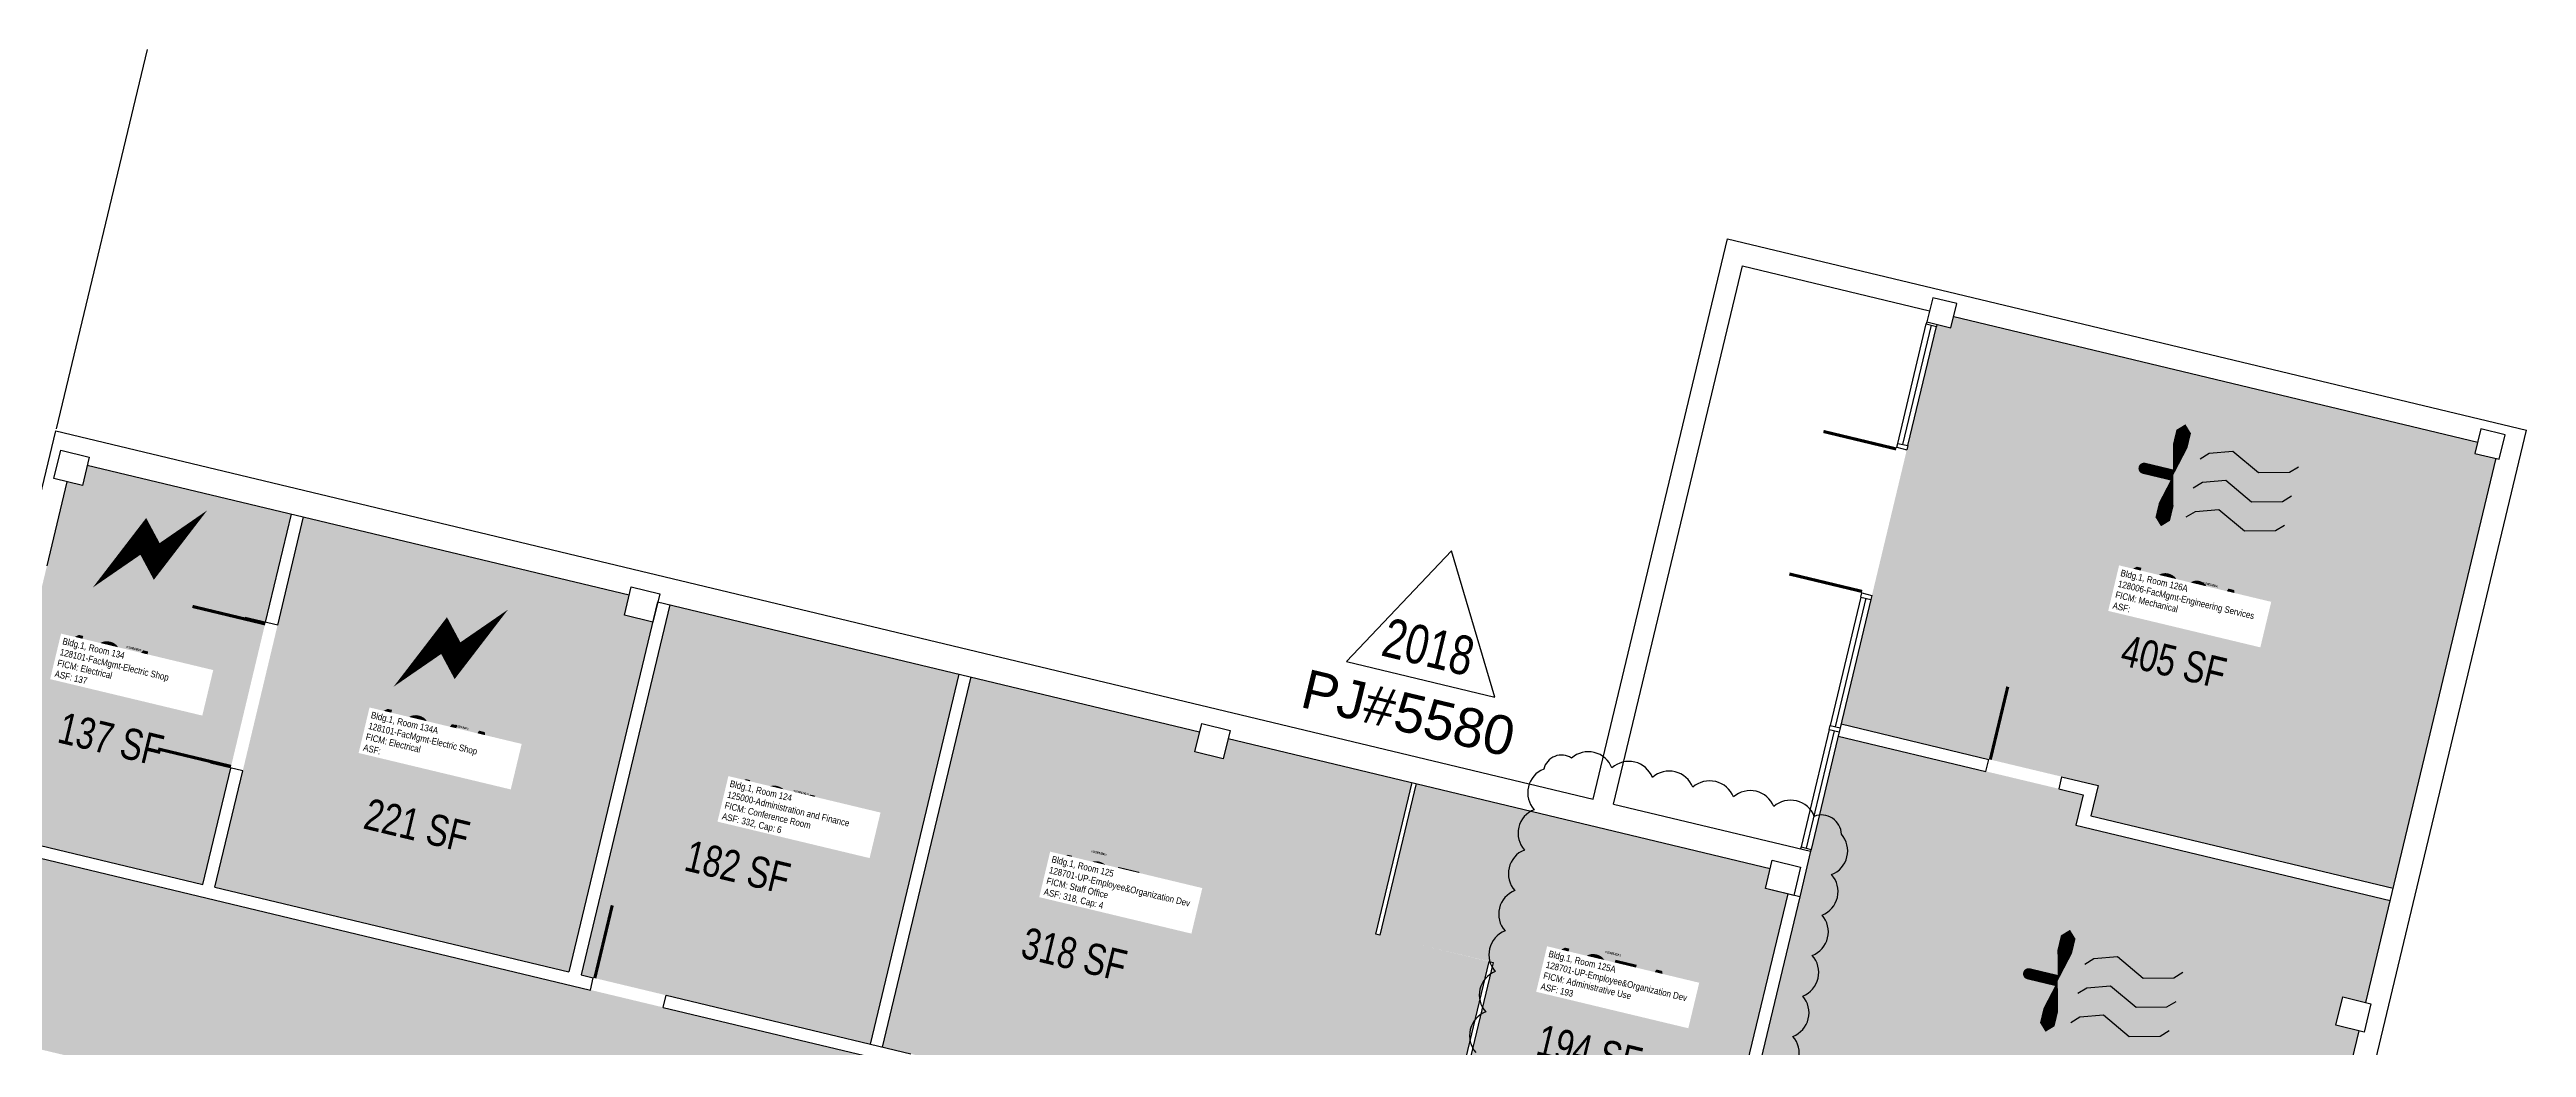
# Model space of a CAD drawing. Header units: inches. Extents: x 69220657 to 69222623, y 27675098 to 27677504.
# Drawn here: x 69221432 to 69222623, y 27677024 to 27677504 of the extents above; entities that cross this region are included whole.
import ezdxf
from ezdxf.enums import TextEntityAlignment as Align

# ---------------------------------------------------------------- set-up
doc = ezdxf.new("R2010")
doc.units = ezdxf.units.IN
doc.header["$LTSCALE"] = 100
doc.header["$MEASUREMENT"] = 0
doc.layers.get('0').update_dxf_attribs({"linetype": 'CONTINUOUS'})
for name, color, linetype in [('A-DOOR', 2, 'CONTINUOUS'), ('A-FLOR', 3, 'CONTINUOUS'), ('A-GLAZ', 1, 'CONTINUOUS'), ('A-IDEN-ICON', 4, 'CONTINUOUS'), ('A-IDEN-RNUM', 7, 'CONTINUOUS'), ('A-IDEN-SNUM', 4, 'CONTINUOUS'), ('A-IDEN-VNUM', 4, 'CONTINUOUS'), ('A-SITE', 3, 'CONTINUOUS'), ('A-WALL', 5, 'CONTINUOUS'), ('AREA-TEXT', 3, 'CONTINUOUS'), ('Rooms-Category-Color', 7, 'CONTINUOUS'), ('Rooms-College-Color', 7, 'CONTINUOUS'), ('Rooms-Department-Color', 7, 'CONTINUOUS'), ('Rooms-Division-Color', 7, 'CONTINUOUS'), ('Rooms-Information', 7, 'CONTINUOUS')]:
    doc.layers.add(name, color=color, linetype=linetype)
doc.layers.add('A-REV', color=1, linetype='CONTINUOUS', true_color=0xff0000)
doc.styles.add('Arial', font='arial.ttf')
doc.styles.add('CP_AREA', font='arial.ttf', dxfattribs={"height": 15})
doc.styles.add('CP_ROOMSNUMBER', font='arial.ttf', dxfattribs={"height": 1})
doc.styles.add('CP_ROOMVNUMBER', font='arial.ttf', dxfattribs={"width": 0.85, "height": 0.075})

# ---------------------------------------------------------------- blocks, each defined once
blk = doc.blocks.new('CPELECT')
blk.add_lwpolyline([(0.0623, 0.0629, 0, 0.03, 0), (0.0105, -0.0168, 0.03, 0.03, 0), (-0.0105, 0.0068, 0.03, 0, 0), (-0.0623, -0.0729, 0.03, 0, 0)], format="xyseb")
blk = doc.blocks.new('CPMECH')
for p, q in [((0.005, 0.025), (0.015, 0.035)), ((0.015, 0.035), (0.045, 0.045)), ((0.045, 0.045), (0.085, 0.025)), ((0.085, 0.025), (0.125, 0.035)), ((0.125, 0.035), (0.135, 0.045)), ((0.015, -0.005), (0.045, 0.005)), ((0.045, 0.005), (0.085, -0.015)), ((0.125, -0.005), (0.135, 0.005)), ((0.005, -0.015), (0.015, -0.005)), ((0.085, -0.015), (0.125, -0.005)), ((0.005, -0.055), (0.015, -0.045)), ((0.015, -0.045), (0.045, -0.035)), ((0.045, -0.035), (0.085, -0.055)), ((0.085, -0.055), (0.125, -0.045)), ((0.125, -0.045), (0.135, -0.035))]:
    blk.add_line(p, q)
for points in [[(-0.025, -0.005, 0, 0.02, 0), (-0.025, 0.035, 0.02, 0.02, 0), (-0.025, 0.055, 0.02, 0, 0), (-0.025, 0.065, 0, 0, 0)], [(-0.025, -0.005, 0, 0.02, 0), (-0.025, -0.045, 0.02, 0.02, 0), (-0.025, -0.065, 0.02, 0, 0), (-0.025, -0.075, 0, 0, 0)]]:
    blk.add_lwpolyline(points, format="xyseb")
at = {"const_width": 0.0075}
blk.add_lwpolyline([(-0.0682, -0.0069, 1), (-0.0618, -0.0031, 1)], format="xyb", close=True, dxfattribs=at)
at = {"const_width": 0.015}
blk.add_lwpolyline([(-0.025, -0.005), (-0.065, -0.005)], dxfattribs=at)
blk = doc.blocks.new('ProjectRev')
at = {"transparency": 16777216}
blk.add_lwpolyline([(0, 0.122), (-0.1221, -0.0895), (0.1221, -0.0895)], close=True, dxfattribs=at)
at = {"transparency": 16777216, "insert": (-0.1798, -0.1151), "char_height": 0.0625, "width": 0.24749, "attachment_point": 1, "style": 'Arial'}
blk.add_mtext('PJ#', dxfattribs=at)
at = {"transparency": 16777216, "style": 'Arial', "width": 0.75}
blk.add_attdef('YEAR', text='', height=18.75, dxfattribs=at).set_placement((0, 0), align=Align.MIDDLE_CENTER)
at = {"transparency": 16777216, "style": 'Arial'}
blk.add_attdef('PROJECT', text='', height=18.75, dxfattribs=at).set_placement((-0.0276, -0.1151), align=Align.TOP_LEFT)

msp = doc.modelspace()

# ---------------------------------------------------------------- hatches: boundary and pattern name
at = {"layer": 'Rooms-Category-Color', "true_color": 0xadadad}
for points in [[(69222347.8, 27677375.2), (69222599.7, 27677314.9), (69222598.4, 27677309.5), (69222608.6, 27677307.1), (69222559.1, 27677100.4), (69222413.7, 27677135.3), (69222417.2, 27677149.9), (69222293.7, 27677179.4), (69222339.7, 27677371.5), (69222346.5, 27677369.9)], [(69221450.4, 27677303.8), (69221548.6, 27677280.3), (69221506.1, 27677102.3), (69221400.5, 27677127.6), (69221440.8, 27677295.8), (69221448.1, 27677294.1)], [(69221554.4, 27677278.8), (69221711, 27677241.4), (69221708.7, 27677231.7), (69221722.3, 27677228.4), (69221682.1, 27677060.2), (69221511.9, 27677100.9)], [(69222292.2, 27677173.6), (69222409.9, 27677145.5), (69222406.4, 27677130.9), (69222557.6, 27677094.7), (69222545.9, 27677045.6), (69222534.7, 27677048.3), (69222531.5, 27677034.7), (69222542.6, 27677032), (69222502.4, 27676863.7), (69222233.5, 27676928.1)], [(69221299.1, 27677145.2), (69221314.4, 27677141.6), (69221315, 27677144), (69221388.9, 27677126.3), (69221388.3, 27677123.9), (69221399, 27677121.3), (69221399.2, 27677121.8), (69222501, 27676857.8), (69222480.2, 27676771.2), (69222349.4, 27676802.6), (69222343.8, 27676779.2), (69222246.6, 27676802.5), (69222252.2, 27676825.9), (69222100.5, 27676862.2), (69221371, 27677036.6), (69221278.4, 27677058.8)]]:
    msp.add_hatch(color=253, dxfattribs=at).paths.add_polyline_path(points)
at = {"layer": 'Rooms-Category-Color', "true_color": 0xfa9ba3}
for points in [[(69221826.9, 27677025.5), (69221687.9, 27677058.8), (69221730.6, 27677236.7), (69221869.6, 27677203.4), (69221848.2, 27677114.4)], [(69222087.5, 27677151.2), (69221999, 27677172.4), (69221996.6, 27677162.7), (69221983, 27677166), (69221985.3, 27677175.7), (69221875.3, 27677202.1), (69221832.6, 27677024.1), (69222099.3, 27676960.2), (69222124.4, 27677065.2), (69222070, 27677078.3)]]:
    msp.add_hatch(color=241, dxfattribs=at).paths.add_polyline_path(points)
at = {"layer": 'Rooms-Category-Color', "true_color": 0xfbafa2}
msp.add_hatch(color=21, dxfattribs=at).paths.add_polyline_path([(69222089.4, 27677150.8), (69222259.6, 27677110), (69222257.3, 27677100.3), (69222268, 27677097.7), (69222227.6, 27676929.5), (69222101.2, 27676959.7), (69222126.4, 27677064.8), (69222071.9, 27677077.8)])
at = {"layer": 'Rooms-College-Color', "true_color": 0xadadad}
for points in [[(69222347.8, 27677375.2), (69222599.7, 27677314.9), (69222598.4, 27677309.5), (69222608.6, 27677307.1), (69222559.1, 27677100.4), (69222413.7, 27677135.3), (69222417.2, 27677149.9), (69222293.7, 27677179.4), (69222339.7, 27677371.5), (69222346.5, 27677369.9)], [(69221554.4, 27677278.8), (69221711, 27677241.4), (69221708.7, 27677231.7), (69221722.3, 27677228.4), (69221682.1, 27677060.2), (69221511.9, 27677100.9)], [(69222292.2, 27677173.6), (69222409.9, 27677145.5), (69222406.4, 27677130.9), (69222557.6, 27677094.7), (69222545.9, 27677045.6), (69222534.7, 27677048.3), (69222531.5, 27677034.7), (69222542.6, 27677032), (69222502.4, 27676863.7), (69222233.5, 27676928.1)], [(69221299.1, 27677145.2), (69221314.4, 27677141.6), (69221315, 27677144), (69221388.9, 27677126.3), (69221388.3, 27677123.9), (69221399, 27677121.3), (69221399.2, 27677121.8), (69222501, 27676857.8), (69222480.2, 27676771.2), (69222349.4, 27676802.6), (69222343.8, 27676779.2), (69222246.6, 27676802.5), (69222252.2, 27676825.9), (69222100.5, 27676862.2), (69221371, 27677036.6), (69221278.4, 27677058.8)]]:
    msp.add_hatch(color=253, dxfattribs=at).paths.add_polyline_path(points)
at = {"layer": 'Rooms-College-Color', "true_color": 0x80bc67}
for points in [[(69221450.4, 27677303.8), (69221548.6, 27677280.3), (69221506.1, 27677102.3), (69221400.5, 27677127.6), (69221440.8, 27677295.8), (69221448.1, 27677294.1)], [(69221826.9, 27677025.5), (69221687.9, 27677058.8), (69221730.6, 27677236.7), (69221869.6, 27677203.4), (69221848.2, 27677114.4)], [(69222087.5, 27677151.2), (69221999, 27677172.4), (69221996.6, 27677162.7), (69221983, 27677166), (69221985.3, 27677175.7), (69221875.3, 27677202.1), (69221832.6, 27677024.1), (69222099.3, 27676960.2), (69222124.4, 27677065.2), (69222070, 27677078.3)], [(69222089.4, 27677150.8), (69222259.6, 27677110), (69222257.3, 27677100.3), (69222268, 27677097.7), (69222227.6, 27676929.5), (69222101.2, 27676959.7), (69222126.4, 27677064.8), (69222071.9, 27677077.8)]]:
    msp.add_hatch(color=83, dxfattribs=at).paths.add_polyline_path(points)
at = {"layer": 'Rooms-Department-Color', "true_color": 0xacacac}
for points in [[(69222347.8, 27677375.2), (69222599.7, 27677314.9), (69222598.4, 27677309.5), (69222608.6, 27677307.1), (69222559.1, 27677100.4), (69222413.7, 27677135.3), (69222417.2, 27677149.9), (69222293.7, 27677179.4), (69222339.7, 27677371.5), (69222346.5, 27677369.9)], [(69221450.4, 27677303.8), (69221548.6, 27677280.3), (69221506.1, 27677102.3), (69221400.5, 27677127.6), (69221440.8, 27677295.8), (69221448.1, 27677294.1)], [(69221554.4, 27677278.8), (69221711, 27677241.4), (69221708.7, 27677231.7), (69221722.3, 27677228.4), (69221682.1, 27677060.2), (69221511.9, 27677100.9)], [(69222292.2, 27677173.6), (69222409.9, 27677145.5), (69222406.4, 27677130.9), (69222557.6, 27677094.7), (69222545.9, 27677045.6), (69222534.7, 27677048.3), (69222531.5, 27677034.7), (69222542.6, 27677032), (69222502.4, 27676863.7), (69222233.5, 27676928.1)], [(69221299.1, 27677145.2), (69221314.4, 27677141.6), (69221315, 27677144), (69221388.9, 27677126.3), (69221388.3, 27677123.9), (69221399, 27677121.3), (69221399.2, 27677121.8), (69222501, 27676857.8), (69222480.2, 27676771.2), (69222349.4, 27676802.6), (69222343.8, 27676779.2), (69222246.6, 27676802.5), (69222252.2, 27676825.9), (69222100.5, 27676862.2), (69221371, 27677036.6), (69221278.4, 27677058.8)]]:
    msp.add_hatch(color=253, dxfattribs=at).paths.add_polyline_path(points)
at = {"layer": 'Rooms-Department-Color', "true_color": 0x80bc67}
msp.add_hatch(color=83, dxfattribs=at).paths.add_polyline_path([(69221826.9, 27677025.5), (69221687.9, 27677058.8), (69221730.6, 27677236.7), (69221869.6, 27677203.4), (69221848.2, 27677114.4)])
at = {"layer": 'Rooms-Department-Color', "true_color": 0xdfff7f}
for points in [[(69222087.5, 27677151.2), (69221999, 27677172.4), (69221996.6, 27677162.7), (69221983, 27677166), (69221985.3, 27677175.7), (69221875.3, 27677202.1), (69221832.6, 27677024.1), (69222099.3, 27676960.2), (69222124.4, 27677065.2), (69222070, 27677078.3)], [(69222089.4, 27677150.8), (69222259.6, 27677110), (69222257.3, 27677100.3), (69222268, 27677097.7), (69222227.6, 27676929.5), (69222101.2, 27676959.7), (69222126.4, 27677064.8), (69222071.9, 27677077.8)]]:
    msp.add_hatch(color=61, dxfattribs=at).paths.add_polyline_path(points)
at = {"layer": 'Rooms-Division-Color', "true_color": 0xadadad}
for points in [[(69222347.8, 27677375.2), (69222599.7, 27677314.9), (69222598.4, 27677309.5), (69222608.6, 27677307.1), (69222559.1, 27677100.4), (69222413.7, 27677135.3), (69222417.2, 27677149.9), (69222293.7, 27677179.4), (69222339.7, 27677371.5), (69222346.5, 27677369.9)], [(69221450.4, 27677303.8), (69221548.6, 27677280.3), (69221506.1, 27677102.3), (69221400.5, 27677127.6), (69221440.8, 27677295.8), (69221448.1, 27677294.1)], [(69221554.4, 27677278.8), (69221711, 27677241.4), (69221708.7, 27677231.7), (69221722.3, 27677228.4), (69221682.1, 27677060.2), (69221511.9, 27677100.9)], [(69222292.2, 27677173.6), (69222409.9, 27677145.5), (69222406.4, 27677130.9), (69222557.6, 27677094.7), (69222545.9, 27677045.6), (69222534.7, 27677048.3), (69222531.5, 27677034.7), (69222542.6, 27677032), (69222502.4, 27676863.7), (69222233.5, 27676928.1)], [(69221299.1, 27677145.2), (69221314.4, 27677141.6), (69221315, 27677144), (69221388.9, 27677126.3), (69221388.3, 27677123.9), (69221399, 27677121.3), (69221399.2, 27677121.8), (69222501, 27676857.8), (69222480.2, 27676771.2), (69222349.4, 27676802.6), (69222343.8, 27676779.2), (69222246.6, 27676802.5), (69222252.2, 27676825.9), (69222100.5, 27676862.2), (69221371, 27677036.6), (69221278.4, 27677058.8)]]:
    msp.add_hatch(color=253, dxfattribs=at).paths.add_polyline_path(points)
at = {"layer": 'Rooms-Division-Color', "true_color": 0x80bc67}
msp.add_hatch(color=83, dxfattribs=at).paths.add_polyline_path([(69221826.9, 27677025.5), (69221687.9, 27677058.8), (69221730.6, 27677236.7), (69221869.6, 27677203.4), (69221848.2, 27677114.4)])
at = {"layer": 'Rooms-Division-Color', "true_color": 0xdfff7f}
for points in [[(69222087.5, 27677151.2), (69221999, 27677172.4), (69221996.6, 27677162.7), (69221983, 27677166), (69221985.3, 27677175.7), (69221875.3, 27677202.1), (69221832.6, 27677024.1), (69222099.3, 27676960.2), (69222124.4, 27677065.2), (69222070, 27677078.3)], [(69222089.4, 27677150.8), (69222259.6, 27677110), (69222257.3, 27677100.3), (69222268, 27677097.7), (69222227.6, 27676929.5), (69222101.2, 27676959.7), (69222126.4, 27677064.8), (69222071.9, 27677077.8)]]:
    msp.add_hatch(color=61, dxfattribs=at).paths.add_polyline_path(points)

# ---------------------------------------------------------------- linework, layer by layer
at = {"layer": 'A-DOOR'}
for points in [[(69222320.2, 27677311.6, 1.5, 1.5, 0), (69222285.2, 27677320, 0, 0, 0), (69222285.1, 27677319.3, 0, 0, 0.414214), (69222313.5, 27677277, 0, 0, 0.414214)], [(69222303.8, 27677243.1, 1.5, 1.5, 0), (69222268.8, 27677251.5, 0, 0, 0), (69222269, 27677252.2, 0, 0, -0.414214), (69222313.5, 27677277, 0, 0, -0.414214)], [(69221536.1, 27677227.5, 1.5, 1.5, 0), (69221501.1, 27677235.9, 0, 0, 0), (69221500.9, 27677235.2, 0, 0, 0.414214), (69221529.3, 27677192.9, 0, 0, 0.414214)], [(69221519.6, 27677159, 1.5, 1.5, 0), (69221484.6, 27677167.4, 0, 0, 0), (69221484.8, 27677168.1, 0, 0, -0.414214), (69221529.3, 27677192.9, 0, 0, -0.414214)], [(69222365.4, 27677162.3, 1.5, 1.5, 0), (69222373.8, 27677197.3, 0, 0, 0), (69222374.5, 27677197.1, 0, 0, -0.414214), (69222399.4, 27677152.6, 0, 0, -0.414214)], [(69221694.5, 27677057.2, 1.5, 1.5, 0), (69221702.9, 27677092.2, 0, 0, 0), (69221703.6, 27677092, 0, 0, -0.414214), (69221728.4, 27677047.5, 0, 0, -0.414214)]]:
    msp.add_lwpolyline(points, format="xyseb", dxfattribs=at)
at = {"layer": 'A-FLOR'}
for points in [[(69222089.4, 27677150.8), (69222071.9, 27677077.8), (69222070, 27677078.3), (69222087.5, 27677151.2)], [(69222099.3, 27676960.2), (69222124.4, 27677065.2), (69222126.4, 27677064.8), (69222101.2, 27676959.7)]]:
    msp.add_lwpolyline(points, dxfattribs=at)
at = {"layer": 'A-GLAZ'}
for p, q in [((69222320.9, 27677314.3), (69222334.6, 27677371.7)), ((69222323.3, 27677313.7), (69222337.1, 27677371.1)), ((69222325.7, 27677313.2), (69222339.5, 27677370.5)), ((69222303.2, 27677240.4), (69222288.4, 27677178.7)), ((69222305.6, 27677239.8), (69222290.8, 27677178.1)), ((69222308, 27677239.2), (69222293.2, 27677177.5)), ((69222287.9, 27677176.7), (69222274.4, 27677120.3)), ((69222290.3, 27677176.1), (69222276.8, 27677119.7)), ((69222292.8, 27677175.6), (69222279.3, 27677119.1))]:
    msp.add_line(p, q, dxfattribs=at)
at = {"layer": 'A-REV'}
msp.add_lwpolyline([(69222265.8, 27677009.7, 0.520567), (69222270.5, 27677029.2, 0.520567), (69222275.2, 27677048.6, 0.520567), (69222279.8, 27677068.1, 0.520567), (69222284.5, 27677087.5, 0.520567), (69222289.1, 27677107, 0.520567), (69222293.8, 27677126.4, 0.520567), (69222280.8, 27677135, 0.520567), (69222261.3, 27677139.7, 0.520567), (69222241.9, 27677144.3, 0.520567), (69222222.4, 27677149, 0.520567), (69222203, 27677153.7, 0.520567), (69222183.5, 27677158.3, 0.520567), (69222164.1, 27677163, 0.520567), (69222150.7, 27677157.7, 0.520567), (69222146.1, 27677138.2, 0.520567), (69222141.4, 27677118.8, 0.520567), (69222136.8, 27677099.3, 0.520567), (69222132.1, 27677079.9, 0.520567), (69222127.4, 27677060.4, 0.520567), (69222122.8, 27677041, 0.520567), (69222118.1, 27677021.5, 0.520567)], format="xyb", dxfattribs=at)
at = {"layer": 'A-SITE'}
msp.add_line((69221479.3, 27677503.6), (69221435.6, 27677321.3), dxfattribs=at)
at = {"layer": 'A-WALL'}
for p, q in [((69222174.5, 27677143.2), (69222239, 27677412.6)), ((69222239, 27677412.6), (69222623.2, 27677320.6)), ((69222184.2, 27677140.9), (69222246.2, 27677399.6)), ((69222246.2, 27677399.6), (69222336.1, 27677378)), ((69222334.9, 27677372.7), (69222334.6, 27677371.7)), ((69222337.7, 27677384.3), (69222334.9, 27677372.7)), ((69222334.9, 27677372.7), (69222346.5, 27677369.9)), ((69222349.3, 27677381.5), (69222337.7, 27677384.3)), ((69222346.5, 27677369.9), (69222349.3, 27677381.5)), ((69222347.8, 27677375.2), (69222599.7, 27677314.9)), ((69222334.6, 27677371.7), (69222339.5, 27677370.5)), ((69222339.7, 27677371.5), (69222339.5, 27677370.5)), ((69221420.5, 27677258.1), (69221435.4, 27677320.3)), ((69221435.4, 27677320.3), (69222174.5, 27677143.2)), ((69222295.6, 27675953.3), (69222623.2, 27677320.6)), ((69222320.4, 27677312.4), (69222320.9, 27677314.3)), ((69222320.9, 27677314.3), (69222325.7, 27677313.2)), ((69222325.7, 27677313.2), (69222325.3, 27677311.2)), ((69222601.2, 27677321.2), (69222598.4, 27677309.5)), ((69222612.9, 27677318.4), (69222601.2, 27677321.2)), ((69222610.1, 27677306.7), (69222612.9, 27677318.4)), ((69221434.5, 27677297.4), (69221437.8, 27677311)), ((69221437.8, 27677311), (69221451.4, 27677307.7)), ((69221451.4, 27677307.7), (69221448.2, 27677294.1)), ((69221450.5, 27677303.8), (69221711.1, 27677241.4)), ((69222320.4, 27677312.4), (69222325.3, 27677311.2)), ((69222545.9, 27677045.5), (69222608.6, 27677307.1)), ((69222598.4, 27677309.5), (69222610.1, 27677306.7)), ((69221431.2, 27677255.5), (69221440.9, 27677295.8)), ((69221448.2, 27677294.1), (69221434.5, 27677297.4)), ((69221536.2, 27677228.3), (69221548.7, 27677280.3)), ((69221542.1, 27677226.9), (69221554.5, 27677278.9)), ((69221708.8, 27677231.7), (69221712, 27677245.3)), ((69221712, 27677245.3), (69221725.7, 27677242)), ((69221725.7, 27677242), (69221722.4, 27677228.4)), ((69222303.2, 27677240.4), (69222303.6, 27677242.4)), ((69222303.6, 27677242.4), (69222308.5, 27677241.2)), ((69221542.1, 27677226.9), (69221526.5, 27677230.6)), ((69221724.7, 27677238.1), (69221682.1, 27677060.2)), ((69221730.6, 27677236.7), (69221687.9, 27677058.8)), ((69221722.4, 27677228.4), (69221708.8, 27677231.7)), ((69221724.7, 27677238.1), (69221985.3, 27677175.7)), ((69222303.2, 27677240.4), (69222308, 27677239.2)), ((69222308.5, 27677241.2), (69222308, 27677239.2)), ((69221869.6, 27677203.4), (69221826.9, 27677025.5)), ((69221875.3, 27677202.1), (69221832.6, 27677024.1)), ((69221983, 27677166), (69221986.3, 27677179.6)), ((69221986.3, 27677179.6), (69221999.9, 27677176.3)), ((69221999.9, 27677176.3), (69221996.6, 27677162.7)), ((69221999, 27677172.4), (69222259.6, 27677110)), ((69222287.9, 27677176.7), (69222288.4, 27677178.7)), ((69222287.9, 27677176.7), (69222292.8, 27677175.6)), ((69222288.4, 27677178.7), (69222293.2, 27677177.5)), ((69222293.7, 27677179.4), (69222292.3, 27677173.6)), ((69222292.3, 27677173.6), (69222363.3, 27677156.6)), ((69222293.7, 27677179.4), (69222364.7, 27677162.4)), ((69221525.3, 27677156.9), (69221509.7, 27677160.6)), ((69221996.6, 27677162.7), (69221983, 27677166)), ((69222363.3, 27677156.6), (69222364.7, 27677162.4)), ((69221506.1, 27677102.3), (69221519.5, 27677158.2)), ((69221511.9, 27677100.9), (69221525.3, 27677156.9)), ((69222399.7, 27677154), (69222398.3, 27677148.2)), ((69222398.3, 27677148.2), (69222410, 27677145.4)), ((69222399.7, 27677154), (69222417.2, 27677149.9)), ((69222417.2, 27677149.9), (69222413.7, 27677135.3)), ((69222184.2, 27677140.9), (69222279, 27677118.2)), ((69222410, 27677145.4), (69222406.5, 27677130.8)), ((69222413.7, 27677135.3), (69222559.1, 27677100.4)), ((69221400.6, 27677127.6), (69221506.1, 27677102.3)), ((69222406.5, 27677130.8), (69222557.7, 27677094.6)), ((69221399.2, 27677121.8), (69221692.4, 27677051.5)), ((69222257.3, 27677100.3), (69222260.5, 27677113.9)), ((69222257.3, 27677100.3), (69222260.5, 27677113.9)), ((69222260.5, 27677113.9), (69222274.1, 27677110.6)), ((69222260.5, 27677113.9), (69222274.1, 27677110.6)), ((69222279, 27677118.2), (69222273.8, 27677096.3)), ((69222274.4, 27677120.3), (69222274.2, 27677119.3)), ((69222274.4, 27677120.3), (69222279.3, 27677119.1)), ((69222279.3, 27677119.1), (69222279, 27677118.2)), ((69221511.9, 27677100.9), (69221682.1, 27677060.2)), ((69222270.9, 27677097), (69222257.3, 27677100.3)), ((69222273.8, 27677096.3), (69222257.3, 27677100.3)), ((69222274.1, 27677110.6), (69222270.9, 27677097)), ((69222274.1, 27677110.6), (69222270.9, 27677097)), ((69222268, 27677097.7), (69222227.6, 27676929.5)), ((69222273.8, 27677096.3), (69222233.5, 27676928.1)), ((69221687.9, 27677058.8), (69221693.8, 27677057.4)), ((69221692.4, 27677051.5), (69221693.8, 27677057.4)), ((69221727.4, 27677043.1), (69221728.8, 27677049)), ((69221727.4, 27677043.1), (69221845, 27677015)), ((69221728.8, 27677049), (69221846.4, 27677020.8)), ((69222531.5, 27677034.6), (69222534.8, 27677048.2)), ((69222534.8, 27677048.2), (69222548.4, 27677044.9)), ((69222548.4, 27677044.9), (69222545.1, 27677031.3)), ((69222480.2, 27676771.2), (69222542.7, 27677031.9)), ((69222545.1, 27677031.3), (69222531.5, 27677034.6))]:
    msp.add_line(p, q, dxfattribs=at)

# ---------------------------------------------------------------- block references
at = {"layer": 'A-IDEN-ICON', "xscale": 360, "yscale": 360, "zscale": 360, "rotation": 346.5270024736994}
for name, p in [('CPMECH', (69222462.5, 27677298.6)), ('CPELECT', (69221481.1, 27677265.3)), ('CPELECT', (69221625.7, 27677217.6)), ('CPMECH', (69222407, 27677055.6))]:
    msp.add_blockref(name, p, dxfattribs=at)
at = {"layer": 'A-REV'}
ref = msp.add_blockref('ProjectRev', (69222097.8, 27677227, 370), dxfattribs=dict(at, xscale=300, yscale=300, zscale=300, rotation=346.5276805397287))
ref.add_attrib('YEAR', '2018', dxfattribs={"layer": '0', "transparency": 16777216, "height": 18.75, "rotation": 346.5277, "style": 'Arial', "width": 0.75}).set_placement((69222095.3, 27677216.5, 370), align=Align.MIDDLE_CENTER)
ref.add_attrib('PROJECT', '5580', dxfattribs={"layer": '0', "transparency": 16777216, "height": 18.75, "rotation": 346.5277, "style": 'Arial'}).set_placement((69222081.7, 27677195.3, 370), align=Align.TOP_LEFT)

# ---------------------------------------------------------------- texts
at = {"layer": 'A-IDEN-RNUM', "style": 'CP_ROOMSNUMBER', "width": 0.85}
for s, p in [('0126-A0', (69222471.2, 27677246.4)), ('0134-00', (69221473.1, 27677215.6)), ('0134-A0', (69221630.1, 27677178)), ('0124-00', (69221793.7, 27677146.4)), ('0125-00', (69221936.9, 27677117.4)), ('0125-A0', (69222184.1, 27677069))]:
    msp.add_text(s, height=1, rotation=346.527, dxfattribs=at).set_placement(p, align=Align.MIDDLE)
at = {"layer": 'A-IDEN-SNUM', "style": 'CP_ROOMSNUMBER', "width": 0.85}
for s, p in [('00100126A0', (69222471.2, 27677246.4)), ('0010013400', (69221473.1, 27677215.6)), ('00100134A0', (69221630.1, 27677178)), ('0010012400', (69221793.7, 27677146.4)), ('0010012500', (69221936.9, 27677117.4)), ('00100125A0', (69222184.1, 27677069))]:
    msp.add_text(s, height=1, rotation=346.527, dxfattribs=at).set_placement(p, align=Align.MIDDLE)
at = {"layer": 'A-IDEN-VNUM', "style": 'CP_ROOMVNUMBER', "width": 0.85}
for s, p in [('126A', (69222456.9, 27677238.4)), ('134', (69221458.8, 27677207.7)), ('134A', (69221615.9, 27677170.1)), ('124', (69221779.5, 27677138.5)), ('125', (69221934.2, 27677102)), ('125A', (69222181.9, 27677055.3))]:
    msp.add_text(s, height=22.5, rotation=346.527, dxfattribs=at).set_placement(p, align=Align.MIDDLE)
at = {"layer": 'AREA-TEXT', "style": 'CP_AREA', "width": 0.75}
for s, p in [('405 SF', (69222453.6, 27677209.3)), ('137 SF', (69221461.9, 27677172.1)), ('221 SF', (69221609, 27677130.7)), ('182 SF', (69221763.2, 27677110.6)), ('318 SF', (69221925, 27677068.7)), ('194 SF', (69222172.7, 27677022))]:
    msp.add_text(s, height=15, rotation=346.527, dxfattribs=at).set_placement(p, align=Align.MIDDLE_CENTER)

# ---------------------------------------------------------------- next in the draw order: texts
at = {"layer": 'Rooms-Information', "char_height": 3.214, "width": 72, "attachment_point": 7, "rotation": 346.527, "style": 'CP_ROOMVNUMBER', "bg_fill": 3, "box_fill_scale": 1.5, "bg_fill_color": 256, "bg_fill_true_color": 13158600, "bg_fill_transparency": 0}
for s, insert in [('Bldg.1, Room 126A^M^J128006-FacMgmt-Engineering Services^M^JFICM: Mechanical^M^JASF: ', (69222424, 27677234.9)), ('Bldg.1, Room 134^M^J128101-FacMgmt-Electric Shop^M^JFICM: Electrical^M^JASF: 137', (69221434.6, 27677202.1)), ('Bldg.1, Room 134A^M^J128101-FacMgmt-Electric Shop^M^JFICM: Electrical^M^JASF: ', (69221582.9, 27677166.6)), ('Bldg.1, Room 124^M^J125000-Administration and Finance^M^JFICM: Conference Room^M^JASF: 332, Cap: 6', (69221755.2, 27677132.7)), ('Bldg.1, Room 125^M^J128701-UP-Employee&Organization Dev^M^JFICM: Staff Office^M^JASF: 318, Cap: 4', (69221909.9, 27677096.4)), ('Bldg.1, Room 125A^M^J128701-UP-Employee&Organization Dev^M^JFICM: Administrative Use^M^JASF: 193', (69222149, 27677051.8))]:
    msp.add_mtext(s, dxfattribs=dict(at, insert=insert))

doc.saveas('drawing.dxf')
